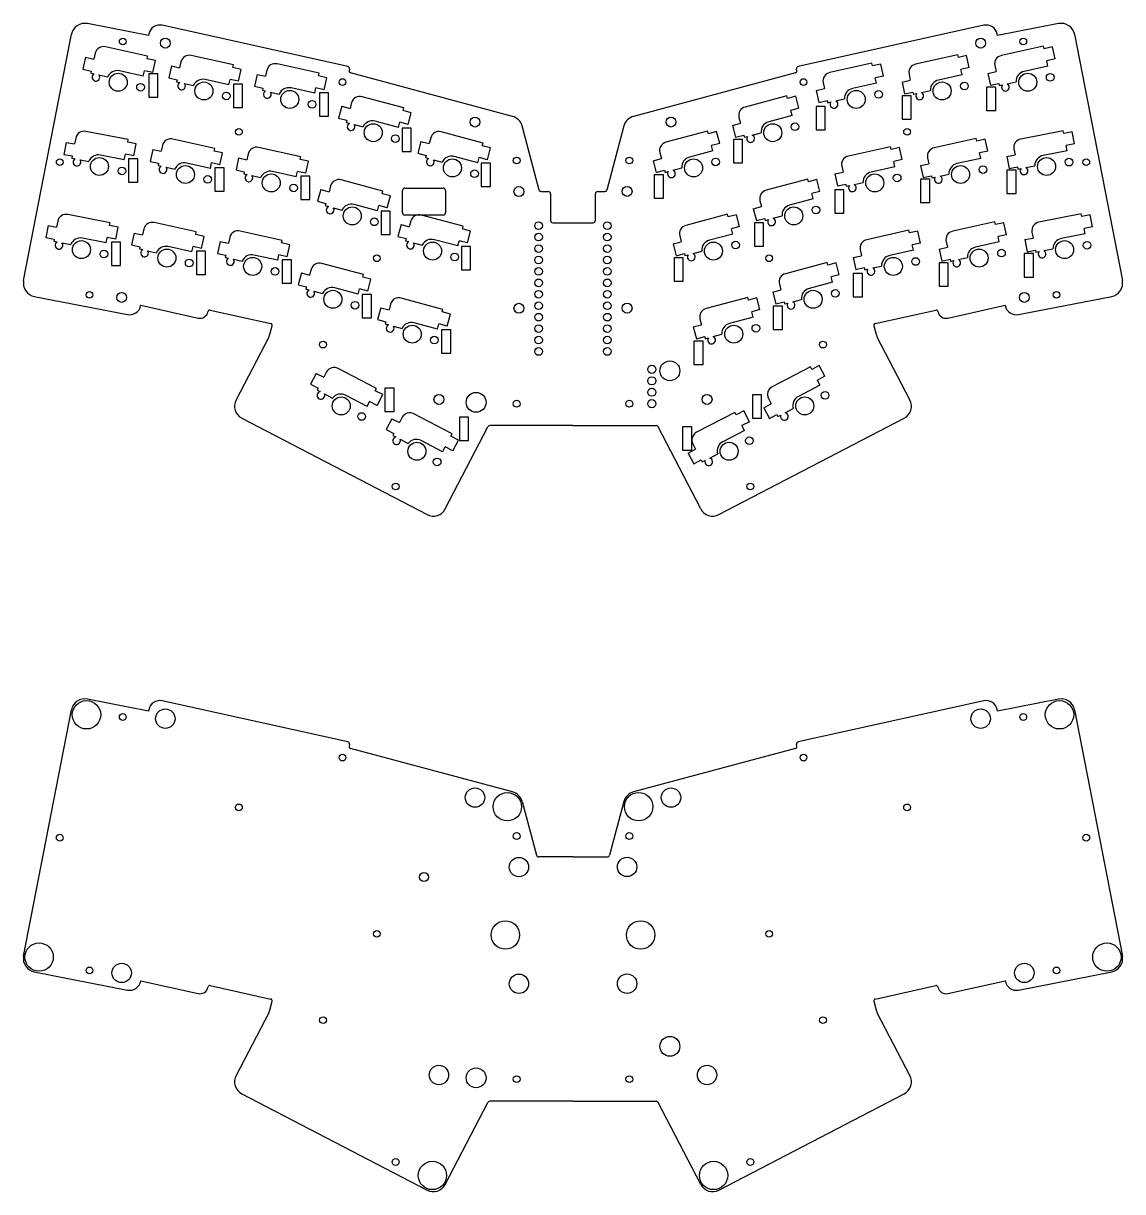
# Model space of a CAD drawing. Extents: x 37 to 386, y -483 to -71.
# Drawn here: x 36.8 to 280.8, y -482.8 to -223.4 of the extents above; entities that cross this region are included whole.
import ezdxf

# ---------------------------------------------------------------- set-up
doc = ezdxf.new("R2010")
doc.units = 0
doc.layers.add('BLACK', color=7, linetype='CONTINUOUS')

msp = doc.modelspace()

# ---------------------------------------------------------------- linework, layer by layer
at = {"layer": 'BLACK', "linetype": 'CONTINUOUS'}
for p, q in [((64.61114, -226.068444), (51.050083, -223.432441)), ((108.845072, -232.939832), (67.663574, -223.810114)), ((249.974644, -223.810114), (208.793146, -232.939832)), ((266.588135, -223.432441), (253.027078, -226.068444)), ((36.90091, -280.501094), (47.532774, -225.804896)), ((64.668408, -225.773829), (64.61114, -226.068444)), ((253.027078, -226.068444), (252.96981, -225.773829)), ((270.105444, -225.804896), (280.737308, -280.501094)), ((52.793593, -230.000407), (52.502222, -231.314696)), ((64.4238, -230.663246), (55.074984, -228.590664)), ((64.293826, -231.249521), (64.4238, -230.663246)), ((83.450236, -232.589964), (74.10142, -230.517382)), ((244.206342, -230.368947), (234.857526, -232.44153)), ((244.336316, -230.955222), (244.206342, -230.368947)), ((246.179378, -230.546625), (244.336316, -230.955222)), ((246.767617, -233.200002), (246.179378, -230.546625)), ((263.232778, -228.442229), (253.883962, -230.514812)), ((263.362752, -229.028504), (263.232778, -228.442229)), ((265.205814, -228.619907), (263.362752, -229.028504)), ((265.794053, -231.273284), (265.205814, -228.619907)), ((50.65916, -230.906099), (50.07092, -233.559477)), ((50.65916, -230.906099), (52.502222, -231.314696)), ((66.136888, -231.658118), (64.293826, -231.249521)), ((65.548648, -234.311495), (66.136888, -231.658118)), ((69.685596, -232.832817), (69.097356, -235.486195)), ((69.685596, -232.832817), (71.528658, -233.241414)), ((71.820029, -231.927125), (71.528658, -233.241414)), ((83.320262, -233.176239), (83.450236, -232.589964)), ((85.163324, -233.584836), (83.320262, -233.176239)), ((102.49725, -234.455964), (93.148434, -232.383382)), ((225.159328, -232.234947), (215.810512, -234.30753)), ((225.289302, -232.821222), (225.159328, -232.234947)), ((227.132364, -232.412625), (225.289302, -232.821222)), ((227.720603, -235.066002), (227.132364, -232.412625)), ((246.767617, -233.200002), (244.924555, -233.608599)), ((252.412103, -232.756631), (252.703474, -234.07092)), ((264.214788, -232.871792), (258.948658, -234.039265)), ((265.794053, -231.273284), (263.950991, -231.681881)), ((264.214788, -232.871792), (263.950991, -231.681881)), ((50.07092, -233.559477), (51.913982, -233.968074)), ((51.913982, -233.968074), (51.809442, -234.439624)), ((51.809442, -234.439624), (52.520565, -234.597276)), ((53.61176, -234.838779), (55.562323, -235.271617)), ((63.441789, -235.092809), (58.175659, -233.925336)), ((63.441789, -235.092809), (63.705586, -233.902898)), ((65.548648, -234.311495), (63.705586, -233.902898)), ((66.696709, -234.553374), (64.664709, -234.553374)), ((64.664709, -234.553374), (64.664709, -239.734974)), ((66.696709, -239.734974), (66.696709, -234.553374)), ((69.097356, -235.486195), (70.940418, -235.894792)), ((70.940418, -235.894792), (70.835878, -236.366342)), ((82.468225, -237.019527), (77.202095, -235.852054)), ((82.468225, -237.019527), (82.732022, -235.829616)), ((84.575084, -236.238213), (82.732022, -235.829616)), ((84.575084, -236.238213), (85.163324, -233.584836)), ((88.73261, -234.698817), (88.14437, -237.352195)), ((88.73261, -234.698817), (90.575672, -235.107414)), ((90.867043, -233.793125), (90.575672, -235.107414)), ((102.367276, -235.042239), (102.49725, -234.455964)), ((104.210338, -235.450836), (102.367276, -235.042239)), ((103.622098, -238.104213), (104.210338, -235.450836)), ((109.224999, -233.536202), (109.140821, -233.915895)), ((145.397389, -244.026858), (109.427812, -234.388841)), ((208.210406, -234.388841), (172.240829, -244.026858)), ((208.497397, -233.915895), (208.413219, -233.536202)), ((227.720603, -235.066002), (225.877541, -235.474599)), ((226.141338, -236.66451), (225.877541, -235.474599)), ((231.833975, -236.406235), (233.677038, -235.997638)), ((233.385667, -234.683349), (233.677038, -235.997638)), ((245.188352, -234.79851), (239.922222, -235.965983)), ((245.188352, -234.79851), (244.924555, -233.608599)), ((250.860411, -234.479517), (252.703474, -234.07092)), ((250.860411, -234.479517), (251.448651, -237.132895)), ((70.835878, -236.366342), (71.547001, -236.523994)), ((72.638196, -236.765497), (74.588759, -237.198335)), ((85.502379, -236.896566), (83.470379, -236.896566)), ((83.470379, -236.896566), (83.470379, -242.078166)), ((85.502379, -242.078166), (85.502379, -236.896566)), ((88.14437, -237.352195), (89.987432, -237.760792)), ((89.987432, -237.760792), (89.882892, -238.232342)), ((89.882892, -238.232342), (90.594015, -238.389994)), ((91.68521, -238.631497), (93.635773, -239.064335)), ((101.515239, -238.885527), (96.249109, -237.718054)), ((101.515239, -238.885527), (101.779036, -237.695616)), ((103.622098, -238.104213), (101.779036, -237.695616)), ((212.786961, -238.272235), (214.630024, -237.863638)), ((212.786961, -238.272235), (213.375201, -240.925613)), ((214.338653, -236.549349), (214.630024, -237.863638)), ((226.141338, -236.66451), (220.875208, -237.831983)), ((231.833975, -236.406235), (232.422215, -239.059613)), ((232.422215, -239.059613), (234.265277, -238.651016)), ((234.265277, -238.651016), (234.369816, -239.122566)), ((236.171963, -238.722631), (238.122698, -238.290572)), ((252.63226, -237.574444), (250.60026, -237.574444)), ((250.60026, -237.574444), (250.60026, -242.756044)), ((251.448651, -237.132895), (253.291713, -236.724298)), ((252.63226, -242.756044), (252.63226, -237.574444)), ((253.291713, -236.724298), (253.396252, -237.195848)), ((253.396252, -237.195848), (254.107377, -237.038195)), ((255.198399, -236.795913), (257.149134, -236.363854)), ((64.664709, -239.734974), (66.696709, -239.734974)), ((104.575581, -238.784201), (102.543581, -238.784201)), ((102.543581, -238.784201), (102.543581, -243.965801)), ((104.575581, -243.965801), (104.575581, -238.784201)), ((109.680965, -240.971666), (109.332543, -242.271996)), ((121.27119, -242.141177), (112.021678, -239.662778)), ((206.278972, -239.48528), (197.02946, -241.963679)), ((206.434396, -240.065327), (206.278972, -239.48528)), ((208.257881, -239.576726), (206.434396, -240.065327)), ((208.961299, -242.201919), (208.257881, -239.576726)), ((213.375201, -240.925613), (215.218263, -240.517016)), ((215.218263, -240.517016), (215.322802, -240.988566)), ((215.322802, -240.988566), (216.033927, -240.830913)), ((217.124949, -240.588631), (219.075684, -240.156572)), ((233.87739, -239.440036), (231.84539, -239.440036)), ((231.84539, -239.440036), (231.84539, -244.621636)), ((233.87739, -244.621636), (233.87739, -239.440036)), ((234.369816, -239.122566), (235.080941, -238.964913)), ((83.470379, -242.078166), (85.502379, -242.078166)), ((107.509058, -241.783394), (106.805639, -244.408589)), ((107.509058, -241.783394), (109.332543, -242.271996)), ((121.115767, -242.721225), (121.27119, -242.141177)), ((122.939252, -243.209826), (121.115767, -242.721225)), ((122.235834, -245.835019), (122.939252, -243.209826)), ((208.961299, -242.201919), (207.137814, -242.69052)), ((207.453263, -243.867792), (207.137814, -242.69052)), ((214.804188, -241.8199), (212.772188, -241.8199)), ((212.772188, -241.8199), (212.772188, -247.0015)), ((214.804188, -247.0015), (214.804188, -241.8199)), ((250.60026, -242.756044), (252.63226, -242.756044)), ((102.543581, -243.965801), (104.575581, -243.965801)), ((106.805639, -244.408589), (108.629125, -244.897189)), ((108.629125, -244.897189), (108.504116, -245.36373)), ((108.504116, -245.36373), (109.207685, -245.552251)), ((110.287307, -245.841122), (112.217132, -246.35863)), ((120.0969, -246.523689), (114.886706, -245.127622)), ((120.0969, -246.523689), (120.412349, -245.346418)), ((122.235834, -245.835019), (120.412349, -245.346418)), ((151.343398, -260.422102), (147.518709, -246.148177)), ((170.119509, -246.148177), (166.29482, -260.422102)), ((194.181725, -246.056497), (196.00521, -245.567895)), ((194.181725, -246.056497), (194.885143, -248.68169)), ((195.656788, -244.267566), (196.00521, -245.567895)), ((207.453263, -243.867792), (202.24307, -245.263859)), ((231.84539, -244.621636), (233.87739, -244.621636)), ((48.470279, -248.835296), (48.213412, -250.156763)), ((60.113851, -249.193465), (50.713985, -247.366316)), ((122.916841, -246.616614), (120.884841, -246.616614)), ((120.884841, -246.616614), (120.884841, -251.798214)), ((122.916841, -251.798214), (122.916841, -246.616614)), ((127.25666, -248.787468), (126.908238, -250.087798)), ((138.846885, -249.956979), (129.597373, -247.47858)), ((188.703277, -247.301082), (179.453765, -249.779481)), ((188.858701, -247.881129), (188.703277, -247.301082)), ((190.682186, -247.392528), (188.858701, -247.881129)), ((191.385604, -250.017721), (190.682186, -247.392528)), ((194.885143, -248.68169), (196.708629, -248.19309)), ((196.708629, -248.19309), (196.833638, -248.65963)), ((196.833638, -248.65963), (197.537208, -248.471109)), ((198.616623, -248.181467), (200.546656, -247.66473)), ((212.772188, -247.0015), (214.804188, -247.0015)), ((248.318607, -248.918182), (238.969791, -250.990765)), ((248.448581, -249.504457), (248.318607, -248.918182)), ((267.597433, -247.23546), (258.197567, -249.062608)), ((267.712015, -247.824936), (267.597433, -247.23546)), ((269.565142, -247.464724), (267.712015, -247.824936)), ((270.083722, -250.132591), (269.565142, -247.464724)), ((46.360285, -249.796552), (45.841704, -252.464418)), ((46.360285, -249.796552), (48.213412, -250.156763)), ((59.999268, -249.782941), (60.113851, -249.193465)), ((61.852395, -250.143153), (59.999268, -249.782941)), ((61.333814, -252.811019), (61.852395, -250.143153)), ((65.573331, -251.382052), (64.985091, -254.03543)), ((65.573331, -251.382052), (67.416393, -251.790649)), ((67.707764, -250.47636), (67.416393, -251.790649)), ((79.337971, -251.139199), (69.989155, -249.066617)), ((79.207997, -251.725474), (79.337971, -251.139199)), ((98.384906, -253.005548), (89.03609, -250.932966)), ((125.084753, -249.599196), (124.381334, -252.224391)), ((125.084753, -249.599196), (126.908238, -250.087798)), ((138.691462, -250.537027), (138.846885, -249.956979)), ((140.514947, -251.025628), (138.691462, -250.537027)), ((139.811529, -253.650821), (140.514947, -251.025628)), ((191.385604, -250.017721), (189.562119, -250.506322)), ((189.877568, -251.683594), (189.562119, -250.506322)), ((196.462928, -249.160084), (194.430928, -249.160084)), ((194.430928, -249.160084), (194.430928, -254.341684)), ((196.462928, -254.341684), (196.462928, -249.160084)), ((229.271672, -250.784531), (219.922856, -252.857114)), ((229.401646, -251.370806), (229.271672, -250.784531)), ((231.244708, -250.962209), (229.401646, -251.370806)), ((231.832947, -253.615586), (231.244708, -250.962209)), ((250.291643, -249.09586), (248.448581, -249.504457)), ((250.879882, -251.749237), (250.291643, -249.09586)), ((256.667528, -251.26513), (256.924395, -252.586597)), ((270.083722, -250.132591), (268.230596, -250.492802)), ((268.463154, -251.68921), (268.230596, -250.492802)), ((45.841704, -252.464418), (47.694831, -252.824629)), ((47.694831, -252.824629), (47.60267, -253.298754)), ((47.60267, -253.298754), (48.317677, -253.437737)), ((49.414819, -253.650594), (51.376044, -254.032224)), ((59.24813, -253.647216), (53.953243, -252.617994)), ((59.24813, -253.647216), (59.480688, -252.450808)), ((61.333814, -252.811019), (59.480688, -252.450808)), ((62.238962, -253.429813), (60.206962, -253.429813)), ((60.206962, -253.429813), (60.206962, -258.611413)), ((62.238962, -258.611413), (62.238962, -253.429813)), ((64.985091, -254.03543), (66.828153, -254.444027)), ((81.051059, -252.134071), (79.207997, -251.725474)), ((80.462819, -254.787448), (81.051059, -252.134071)), ((84.620266, -253.248401), (84.032026, -255.901779)), ((84.620266, -253.248401), (86.463328, -253.656998)), ((86.754699, -252.342709), (86.463328, -253.656998)), ((98.254932, -253.591823), (98.384906, -253.005548)), ((100.097994, -254.00042), (98.254932, -253.591823)), ((99.509754, -256.653797), (100.097994, -254.00042)), ((120.884841, -251.798214), (122.916841, -251.798214)), ((124.381334, -252.224391), (126.20482, -252.712991)), ((126.20482, -252.712991), (126.079811, -253.179532)), ((126.079811, -253.179532), (126.78338, -253.368053)), ((127.863002, -253.656924), (129.792827, -254.174432)), ((137.672595, -254.339491), (132.462401, -252.943424)), ((137.672595, -254.339491), (137.988044, -253.16222)), ((139.811529, -253.650821), (137.988044, -253.16222)), ((176.60603, -253.872299), (178.429515, -253.383697)), ((176.60603, -253.872299), (177.309448, -256.497492)), ((178.081093, -252.083368), (178.429515, -253.383697)), ((189.877568, -251.683594), (184.667375, -253.079661)), ((231.832947, -253.615586), (229.989885, -254.024183)), ((230.253682, -255.214094), (229.989885, -254.024183)), ((237.497932, -253.232584), (237.789303, -254.546873)), ((249.300617, -253.347745), (244.034487, -254.515218)), ((250.879882, -251.749237), (249.03682, -252.157834)), ((249.300617, -253.347745), (249.03682, -252.157834)), ((255.071268, -252.946808), (256.924395, -252.586597)), ((255.071268, -252.946808), (255.589849, -255.614674)), ((268.463154, -251.68921), (263.168268, -252.718432)), ((66.828153, -254.444027), (66.723613, -254.915577)), ((66.723613, -254.915577), (67.434736, -255.073229)), ((68.525931, -255.314732), (70.476494, -255.74757)), ((78.35596, -255.568762), (73.08983, -254.401289)), ((78.35596, -255.568762), (78.619757, -254.378851)), ((80.462819, -254.787448), (78.619757, -254.378851)), ((81.395917, -255.458518), (79.363917, -255.458518)), ((79.363917, -255.458518), (79.363917, -260.640118)), ((81.395917, -260.640118), (81.395917, -255.458518)), ((84.032026, -255.901779), (85.875088, -256.310376)), ((85.875088, -256.310376), (85.770548, -256.781926)), ((85.770548, -256.781926), (86.481671, -256.939578)), ((97.402895, -257.435111), (92.136765, -256.267638)), ((97.402895, -257.435111), (97.666692, -256.2452)), ((99.509754, -256.653797), (97.666692, -256.2452)), ((140.496131, -254.442464), (138.464131, -254.442464)), ((138.464131, -254.442464), (138.464131, -259.624064)), ((140.496131, -259.624064), (140.496131, -254.442464)), ((177.309448, -256.497492), (179.132934, -256.008892)), ((179.132934, -256.008892), (179.257943, -256.475432)), ((179.257943, -256.475432), (179.961513, -256.286911)), ((181.040928, -255.997269), (182.970961, -255.480532)), ((194.430928, -254.341684), (196.462928, -254.341684)), ((216.899305, -256.821819), (218.742368, -256.413222)), ((218.450997, -255.098933), (218.742368, -256.413222)), ((230.253682, -255.214094), (224.987552, -256.381567)), ((235.94624, -254.95547), (237.789303, -254.546873)), ((235.94624, -254.95547), (236.53448, -257.608848)), ((257.140807, -255.973283), (255.108807, -255.973283)), ((255.108807, -255.973283), (255.108807, -261.154883)), ((255.589849, -255.614674), (257.442976, -255.254463)), ((257.140807, -261.154883), (257.140807, -255.973283)), ((257.442976, -255.254463), (257.535136, -255.728588)), ((257.535136, -255.728588), (258.250143, -255.589605)), ((259.347133, -255.375965), (261.30851, -254.995118)), ((60.206962, -258.611413), (62.238962, -258.611413)), ((87.572866, -257.181081), (89.523429, -257.613919)), ((100.443681, -257.320875), (98.411681, -257.320875)), ((98.411681, -257.320875), (98.411681, -262.502475)), ((100.443681, -262.502475), (100.443681, -257.320875)), ((116.615692, -260.622238), (107.36618, -258.143839)), ((178.883638, -256.985934), (176.851638, -256.985934)), ((176.851638, -256.985934), (176.851638, -262.167534)), ((178.883638, -262.167534), (178.883638, -256.985934)), ((210.93447, -257.966341), (201.684958, -260.44474)), ((211.089894, -258.546388), (210.93447, -257.966341)), ((212.913379, -258.057787), (211.089894, -258.546388)), ((213.616797, -260.68298), (212.913379, -258.057787)), ((216.899305, -256.821819), (217.487545, -259.475197)), ((217.487545, -259.475197), (219.330607, -259.0666)), ((219.330607, -259.0666), (219.435146, -259.53815)), ((219.435146, -259.53815), (220.146271, -259.380497)), ((221.237293, -259.138215), (223.188028, -258.706156)), ((237.983852, -258.001988), (235.951852, -258.001988)), ((235.951852, -258.001988), (235.951852, -263.183588)), ((236.53448, -257.608848), (238.377542, -257.200251)), ((237.983852, -263.183588), (237.983852, -258.001988)), ((238.377542, -257.200251), (238.482081, -257.671801)), ((238.482081, -257.671801), (239.193206, -257.514148)), ((240.284228, -257.271866), (242.234963, -256.839807)), ((79.363917, -260.640118), (81.395917, -260.640118)), ((102.85356, -260.264455), (102.150141, -262.88965)), ((102.85356, -260.264455), (104.677045, -260.753057)), ((105.025467, -259.452727), (104.677045, -260.753057)), ((116.460269, -261.202286), (116.615692, -260.622238)), ((118.283754, -261.690887), (116.460269, -261.202286)), ((117.580336, -264.31608), (118.283754, -261.690887)), ((121.00211, -265.456373), (121.00211, -260.456373)), ((121.50211, -259.956373), (130.00211, -259.956375)), ((130.50211, -260.456375), (130.50211, -265.456375)), ((138.464131, -259.624064), (140.496131, -259.624064)), ((151.729769, -260.718574), (153.342709, -260.718574)), ((153.842709, -261.218574), (153.842709, -267.140374)), ((163.795509, -267.140374), (163.795509, -261.218574)), ((164.295509, -260.718574), (165.908449, -260.718574)), ((213.616797, -260.68298), (211.793312, -261.171581)), ((212.108761, -262.348853), (211.793312, -261.171581)), ((218.936088, -260.356574), (216.904088, -260.356574)), ((216.904088, -260.356574), (216.904088, -265.538174)), ((218.936088, -265.538174), (218.936088, -260.356574)), ((255.108807, -261.154883), (257.140807, -261.154883)), ((98.411681, -262.502475), (100.443681, -262.502475)), ((102.150141, -262.88965), (103.973627, -263.37825)), ((103.973627, -263.37825), (103.848618, -263.844791)), ((103.848618, -263.844791), (104.552187, -264.033312)), ((105.631809, -264.322183), (107.561634, -264.839691)), ((115.441402, -265.00475), (110.231208, -263.608683)), ((115.441402, -265.00475), (115.756851, -263.827479)), ((117.580336, -264.31608), (115.756851, -263.827479)), ((176.851638, -262.167534), (178.883638, -262.167534)), ((198.837223, -264.537558), (200.660708, -264.048956)), ((198.837223, -264.537558), (199.540641, -267.162751)), ((200.312286, -262.748627), (200.660708, -264.048956)), ((212.108761, -262.348853), (206.898568, -263.74492)), ((235.951852, -263.183588), (237.983852, -263.183588)), ((56.107291, -267.652727), (46.707425, -265.825578)), ((118.265542, -265.093546), (116.233542, -265.093546)), ((116.233542, -265.093546), (116.233542, -270.275146)), ((118.265542, -270.275146), (118.265542, -265.093546)), ((130.00211, -265.956375), (121.50211, -265.956373)), ((134.435171, -268.427242), (125.185659, -265.948843)), ((193.114991, -265.771345), (183.865479, -268.249744)), ((193.270415, -266.351392), (193.114991, -265.771345)), ((195.0939, -265.862791), (193.270415, -266.351392)), ((195.797318, -268.487984), (195.0939, -265.862791)), ((199.540641, -267.162751), (201.364127, -266.674151)), ((201.364127, -266.674151), (201.489136, -267.140691)), ((201.489136, -267.140691), (202.192706, -266.95217)), ((203.272121, -266.662528), (205.202154, -266.145791)), ((216.904088, -265.538174), (218.936088, -265.538174)), ((271.603993, -265.694722), (262.204127, -267.52187)), ((271.718575, -266.284198), (271.603993, -265.694722)), ((273.571702, -265.923986), (271.718575, -266.284198)), ((274.090282, -268.591853), (273.571702, -265.923986)), ((42.353725, -268.255814), (41.835144, -270.92368)), ((42.353725, -268.255814), (44.206852, -268.616025)), ((44.463719, -267.294558), (44.206852, -268.616025)), ((55.992708, -268.242203), (56.107291, -267.652727)), ((57.845835, -268.602415), (55.992708, -268.242203)), ((57.327254, -271.270281), (57.845835, -268.602415)), ((63.595497, -269.025592), (63.304126, -270.339881)), ((75.225704, -269.688431), (65.876888, -267.615849)), ((75.09573, -270.274706), (75.225704, -269.688431)), ((94.27251, -271.555368), (84.923694, -269.482786)), ((120.673039, -268.069459), (119.96962, -270.694654)), ((120.673039, -268.069459), (122.496524, -268.558061)), ((122.844946, -267.257731), (122.496524, -268.558061)), ((134.279748, -269.00729), (134.435171, -268.427242)), ((136.103233, -269.495891), (134.279748, -269.00729)), ((135.399815, -272.121084), (136.103233, -269.495891)), ((154.342709, -267.640374), (158.819109, -267.640374)), ((158.819109, -267.640374), (163.295509, -267.640374)), ((195.797318, -268.487984), (193.973833, -268.976585)), ((194.289282, -270.153857), (193.973833, -268.976585)), ((201.114227, -267.637016), (199.082227, -267.637016)), ((199.082227, -267.637016), (199.082227, -272.818616)), ((201.114227, -272.818616), (201.114227, -267.637016)), ((233.384068, -269.334351), (224.035252, -271.406934)), ((233.514042, -269.920626), (233.384068, -269.334351)), ((235.357104, -269.512029), (233.514042, -269.920626)), ((235.945343, -272.165406), (235.357104, -269.512029)), ((252.430874, -267.467414), (243.082058, -269.539997)), ((252.560848, -268.053689), (252.430874, -267.467414)), ((254.40391, -267.645092), (252.560848, -268.053689)), ((254.992149, -270.298469), (254.40391, -267.645092)), ((260.674088, -269.724392), (260.930955, -271.045859)), ((274.090282, -268.591853), (272.237156, -268.952064)), ((272.469714, -270.148472), (272.237156, -268.952064)), ((41.835144, -270.92368), (43.688271, -271.283891)), ((43.688271, -271.283891), (43.59611, -271.758016)), ((43.59611, -271.758016), (44.311117, -271.896999)), ((45.408259, -272.109856), (47.369484, -272.491486)), ((55.24157, -272.106478), (49.946683, -271.077256)), ((55.24157, -272.106478), (55.474128, -270.91007)), ((57.327254, -271.270281), (55.474128, -270.91007)), ((58.397674, -271.971813), (56.365674, -271.971813)), ((56.365674, -271.971813), (56.365674, -277.153413)), ((58.397674, -277.153413), (58.397674, -271.971813)), ((61.461064, -269.931284), (60.872824, -272.584662)), ((61.461064, -269.931284), (63.304126, -270.339881)), ((76.938792, -270.683303), (75.09573, -270.274706)), ((76.350552, -273.33668), (76.938792, -270.683303)), ((80.50787, -271.798221), (79.91963, -274.451599)), ((80.50787, -271.798221), (82.350932, -272.206818)), ((82.642303, -270.892529), (82.350932, -272.206818)), ((94.142536, -272.141643), (94.27251, -271.555368)), ((95.985598, -272.55024), (94.142536, -272.141643)), ((116.233542, -270.275146), (118.265542, -270.275146)), ((119.96962, -270.694654), (121.793106, -271.183254)), ((121.793106, -271.183254), (121.668097, -271.649795)), ((121.668097, -271.649795), (122.371666, -271.838316)), ((123.451288, -272.127187), (125.381113, -272.644695)), ((133.260881, -272.809754), (128.050687, -271.413687)), ((133.260881, -272.809754), (133.57633, -271.632483)), ((135.399815, -272.121084), (133.57633, -271.632483)), ((181.017744, -272.342562), (182.841229, -271.85396)), ((181.017744, -272.342562), (181.721162, -274.967755)), ((182.492807, -270.553631), (182.841229, -271.85396)), ((194.289282, -270.153857), (189.079089, -271.549924)), ((235.945343, -272.165406), (234.102281, -272.574003)), ((241.610199, -271.781816), (241.90157, -273.096105)), ((253.412884, -271.896977), (248.146754, -273.06445)), ((254.992149, -270.298469), (253.149087, -270.707066)), ((253.412884, -271.896977), (253.149087, -270.707066)), ((259.077828, -271.40607), (260.930955, -271.045859)), ((259.077828, -271.40607), (259.596409, -274.073936)), ((272.469714, -270.148472), (267.174828, -271.177694)), ((60.872824, -272.584662), (62.715886, -272.993259)), ((62.715886, -272.993259), (62.611346, -273.464809)), ((62.611346, -273.464809), (63.322469, -273.622461)), ((64.413664, -273.863964), (66.364227, -274.296802)), ((74.243693, -274.117994), (68.977563, -272.950521)), ((74.243693, -274.117994), (74.50749, -272.928083)), ((76.350552, -273.33668), (74.50749, -272.928083)), ((77.272934, -273.994803), (75.240934, -273.994803)), ((75.240934, -273.994803), (75.240934, -279.176403)), ((77.272934, -279.176403), (77.272934, -273.994803)), ((79.91963, -274.451599), (81.762692, -274.860196)), ((81.762692, -274.860196), (81.658152, -275.331746)), ((93.290499, -275.984931), (88.024369, -274.817458)), ((93.290499, -275.984931), (93.554296, -274.79502)), ((95.397358, -275.203617), (93.554296, -274.79502)), ((95.397358, -275.203617), (95.985598, -272.55024)), ((136.098591, -272.908317), (134.066591, -272.908317)), ((134.066591, -272.908317), (134.066591, -278.089917)), ((136.098591, -278.089917), (136.098591, -272.908317)), ((181.721162, -274.967755), (183.544648, -274.479155)), ((183.544648, -274.479155), (183.669657, -274.945695)), ((183.669657, -274.945695), (184.373227, -274.757174)), ((185.452642, -274.467532), (187.382675, -273.950795)), ((199.082227, -272.818616), (201.114227, -272.818616)), ((221.011701, -275.371639), (222.854764, -274.963042)), ((222.563393, -273.648753), (222.854764, -274.963042)), ((234.366078, -273.763914), (229.099948, -274.931387)), ((234.366078, -273.763914), (234.102281, -272.574003)), ((240.058507, -273.504702), (241.90157, -273.096105)), ((240.058507, -273.504702), (240.646747, -276.15808)), ((260.982095, -274.515283), (258.950095, -274.515283)), ((258.950095, -274.515283), (258.950095, -279.696883)), ((259.596409, -274.073936), (261.449536, -273.713725)), ((260.982095, -279.696883), (260.982095, -274.515283)), ((261.449536, -273.713725), (261.541696, -274.18785)), ((261.541696, -274.18785), (262.256703, -274.048867)), ((263.353693, -273.835227), (265.31507, -273.45438)), ((56.365674, -277.153413), (58.397674, -277.153413)), ((81.658152, -275.331746), (82.369275, -275.489398)), ((83.46047, -275.730901), (85.411033, -276.163739)), ((96.32074, -275.858123), (94.28874, -275.858123)), ((94.28874, -275.858123), (94.28874, -281.039723)), ((96.32074, -281.039723), (96.32074, -275.858123)), ((112.313662, -279.143652), (103.06415, -276.665253)), ((183.281178, -275.451787), (181.249178, -275.451787)), ((181.249178, -275.451787), (181.249178, -280.633387)), ((183.281178, -280.633387), (183.281178, -275.451787)), ((215.2365, -276.487755), (205.986988, -278.966154)), ((215.391924, -277.067802), (215.2365, -276.487755)), ((217.215409, -276.579201), (215.391924, -277.067802)), ((217.918827, -279.204394), (217.215409, -276.579201)), ((221.011701, -275.371639), (221.599941, -278.025017)), ((225.349689, -277.688035), (227.300424, -277.255976)), ((242.106835, -276.538273), (240.074835, -276.538273)), ((240.074835, -276.538273), (240.074835, -281.719873)), ((240.646747, -276.15808), (242.489809, -275.749483)), ((242.106835, -281.719873), (242.106835, -276.538273)), ((242.489809, -275.749483), (242.594348, -276.221033)), ((242.594348, -276.221033), (243.305473, -276.06338)), ((244.396495, -275.821098), (246.34723, -275.389039)), ((75.240934, -279.176403), (77.272934, -279.176403)), ((98.55153, -278.785869), (97.848111, -281.411064)), ((98.55153, -278.785869), (100.375015, -279.274471)), ((100.723437, -277.974141), (100.375015, -279.274471)), ((112.158239, -279.7237), (112.313662, -279.143652)), ((113.981724, -280.212301), (112.158239, -279.7237)), ((134.066591, -278.089917), (136.098591, -278.089917)), ((217.918827, -279.204394), (216.095342, -279.692995)), ((216.410791, -280.870267), (216.095342, -279.692995)), ((223.059029, -278.893822), (221.027029, -278.893822)), ((221.027029, -278.893822), (221.027029, -284.075422)), ((221.599941, -278.025017), (223.443003, -277.61642)), ((223.059029, -284.075422), (223.059029, -278.893822)), ((223.443003, -277.61642), (223.547542, -278.08797)), ((223.547542, -278.08797), (224.258667, -277.930317)), ((258.950095, -279.696883), (260.982095, -279.696883)), ((94.28874, -281.039723), (96.32074, -281.039723)), ((97.848111, -281.411064), (99.671597, -281.899664)), ((99.671597, -281.899664), (99.546588, -282.366205)), ((99.546588, -282.366205), (100.250157, -282.554726)), ((111.139372, -283.526164), (105.929178, -282.130097)), ((111.139372, -283.526164), (111.454821, -282.348893)), ((113.278306, -282.837494), (111.454821, -282.348893)), ((113.278306, -282.837494), (113.981724, -280.212301)), ((181.249178, -280.633387), (183.281178, -280.633387)), ((203.139253, -283.058972), (204.962738, -282.57037)), ((204.614316, -281.270041), (204.962738, -282.57037)), ((216.410791, -280.870267), (211.200598, -282.266334)), ((240.074835, -281.719873), (242.106835, -281.719873)), ((39.273365, -284.018403), (59.943565, -288.036283)), ((101.329779, -282.843597), (103.259604, -283.361105)), ((114.091108, -283.616003), (112.059108, -283.616003)), ((112.059108, -283.616003), (112.059108, -288.797603)), ((114.091108, -288.797603), (114.091108, -283.616003)), ((129.933507, -286.883327), (120.683995, -284.404928)), ((197.616655, -284.22743), (188.367143, -286.705829)), ((197.772079, -284.807477), (197.616655, -284.22743)), ((199.595564, -284.318876), (197.772079, -284.807477)), ((200.298982, -286.944069), (199.595564, -284.318876)), ((203.139253, -283.058972), (203.842671, -285.684165)), ((203.842671, -285.684165), (205.666157, -285.195565)), ((205.666157, -285.195565), (205.791166, -285.662105)), ((207.574151, -285.183942), (209.504184, -284.667205)), ((221.027029, -284.075422), (223.059029, -284.075422)), ((257.694653, -288.036283), (278.364853, -284.018403)), ((62.874655, -286.059237), (62.889846, -285.981089)), ((62.889846, -285.981089), (75.664065, -288.813065)), ((77.810988, -287.445322), (77.832852, -287.346699)), ((78.309947, -287.042756), (91.749133, -290.022152)), ((116.171375, -286.525544), (115.467956, -289.150739)), ((116.171375, -286.525544), (117.99486, -287.014146)), ((118.343282, -285.713816), (117.99486, -287.014146)), ((129.778084, -287.463375), (129.933507, -286.883327)), ((131.601569, -287.951976), (129.778084, -287.463375)), ((200.298982, -286.944069), (198.475497, -287.43267)), ((198.790946, -288.609942), (198.475497, -287.43267)), ((205.288661, -286.159473), (203.256661, -286.159473)), ((203.256661, -286.159473), (203.256661, -291.341073)), ((205.288661, -291.341073), (205.288661, -286.159473)), ((205.791166, -285.662105), (206.494736, -285.473584)), ((225.889085, -290.022152), (239.328271, -287.042756)), ((239.805366, -287.346699), (239.82723, -287.445322)), ((241.974153, -288.813065), (254.748372, -285.981089)), ((254.748372, -285.981089), (254.763563, -286.059237)), ((91.526469, -292.466035), (92.048926, -290.516199)), ((112.059108, -288.797603), (114.091108, -288.797603)), ((115.467956, -289.150739), (117.291442, -289.639339)), ((117.291442, -289.639339), (117.166433, -290.10588)), ((117.166433, -290.10588), (117.870002, -290.294401)), ((128.759217, -291.265839), (123.549023, -289.869772)), ((128.759217, -291.265839), (129.074666, -290.088568)), ((130.898151, -290.577169), (129.074666, -290.088568)), ((130.898151, -290.577169), (131.601569, -287.951976)), ((185.519408, -290.798647), (187.342893, -290.310045)), ((186.994471, -289.009716), (187.342893, -290.310045)), ((198.790946, -288.609942), (193.580753, -290.006009)), ((225.589292, -290.516199), (226.111749, -292.466035)), ((91.289723, -293.074824), (84.040159, -307.001105)), ((118.949624, -290.583272), (120.879449, -291.10078)), ((131.695366, -291.431413), (129.663366, -291.431413)), ((129.663366, -291.431413), (129.663366, -296.613013)), ((131.695366, -296.613013), (131.695366, -291.431413)), ((185.519408, -290.798647), (186.222826, -293.42384)), ((186.222826, -293.42384), (188.046312, -292.93524)), ((188.046312, -292.93524), (188.171321, -293.40178)), ((189.954306, -292.923617), (191.884339, -292.40688)), ((203.256661, -291.341073), (205.288661, -291.341073)), ((233.598059, -307.001105), (226.348495, -293.074824)), ((187.684403, -293.974883), (185.652403, -293.974883)), ((185.652403, -293.974883), (185.652403, -299.156483)), ((187.684403, -299.156483), (187.684403, -293.974883)), ((188.171321, -293.40178), (188.874891, -293.213259)), ((129.663366, -296.613013), (131.695366, -296.613013)), ((104.145521, -300.767862), (103.523915, -301.961956)), ((115.207883, -304.418235), (106.714045, -299.996622)), ((185.652403, -299.156483), (187.684403, -299.156483)), ((211.532485, -299.679955), (203.038647, -304.101567)), ((211.80977, -300.212613), (211.532485, -299.679955)), ((213.484278, -299.340919), (211.80977, -300.212613)), ((214.739219, -301.751637), (213.484278, -299.340919)), ((101.849407, -301.090262), (100.594466, -303.50098)), ((100.594466, -303.50098), (102.268975, -304.372674)), ((101.849407, -301.090262), (103.523915, -301.961956)), ((214.739219, -301.751637), (213.06471, -302.623331)), ((213.62749, -303.704421), (213.06471, -302.623331)), ((102.268975, -304.372674), (102.045951, -304.801099)), ((102.045951, -304.801099), (102.69204, -305.137432)), ((103.683547, -305.653128), (105.45562, -306.57606)), ((113.112879, -308.4427), (108.328352, -305.952033)), ((114.930599, -304.950893), (115.207883, -304.418235)), ((116.605108, -305.822587), (114.930599, -304.950893)), ((115.350167, -308.233305), (116.605108, -305.822587)), ((119.122309, -304.400174), (117.090309, -304.400174)), ((117.090309, -304.400174), (117.090309, -309.581774)), ((119.122309, -309.581774), (119.122309, -304.400174)), ((200.654778, -305.862083), (198.622778, -305.862083)), ((198.622778, -305.862083), (198.622778, -311.043683)), ((200.654778, -311.043683), (200.654778, -305.862083)), ((213.62749, -303.704421), (208.842963, -306.195088)), ((113.112879, -308.4427), (113.675658, -307.361611)), ((115.350167, -308.233305), (113.675658, -307.361611)), ((201.144263, -308.713731), (202.818771, -307.842037)), ((202.197165, -306.647943), (202.818771, -307.842037)), ((85.315945, -311.047384), (126.433427, -332.451788)), ((117.090309, -309.581774), (119.122309, -309.581774)), ((118.62636, -311.163049), (117.371419, -313.573767)), ((118.62636, -311.163049), (120.300868, -312.034743)), ((120.922474, -310.840649), (120.300868, -312.034743)), ((131.984836, -314.491022), (123.490998, -310.069409)), ((135.632309, -310.797774), (133.600309, -310.797774)), ((133.600309, -310.797774), (133.600309, -315.979374)), ((135.632309, -315.979374), (135.632309, -310.797774)), ((194.755532, -309.752742), (186.261694, -314.174354)), ((191.204791, -332.451788), (232.322273, -311.047384)), ((195.032817, -310.2854), (194.755532, -309.752742)), ((196.707325, -309.413706), (195.032817, -310.2854)), ((197.962266, -311.824424), (196.707325, -309.413706)), ((198.622778, -311.043683), (200.654778, -311.043683)), ((201.144263, -308.713731), (202.399203, -311.124449)), ((202.399203, -311.124449), (204.073712, -310.252755)), ((204.073712, -310.252755), (204.296736, -310.681181)), ((204.296736, -310.681181), (204.942825, -310.344848)), ((205.933964, -309.828444), (207.706405, -308.906219)), ((117.371419, -313.573767), (119.045928, -314.445461)), ((130.479706, -331.176002), (139.955225, -312.9737)), ((158.819109, -312.704574), (140.39873, -312.704574)), ((158.819109, -312.704574), (177.239488, -312.704574)), ((187.158512, -331.176002), (177.682993, -312.9737)), ((185.160778, -312.974083), (183.128778, -312.974083)), ((183.128778, -312.974083), (183.128778, -318.155683)), ((185.160778, -318.155683), (185.160778, -312.974083)), ((196.850537, -313.777208), (192.06601, -316.267875)), ((197.962266, -311.824424), (196.287757, -312.696118)), ((196.850537, -313.777208), (196.287757, -312.696118)), ((119.045928, -314.445461), (118.822904, -314.873886)), ((118.822904, -314.873886), (119.468993, -315.210219)), ((120.4605, -315.725915), (122.232573, -316.648847)), ((129.889832, -318.515487), (125.105305, -316.02482)), ((131.707552, -315.02368), (131.984836, -314.491022)), ((133.382061, -315.895374), (131.707552, -315.02368)), ((132.12712, -318.306092), (133.382061, -315.895374)), ((133.600309, -315.979374), (135.632309, -315.979374)), ((129.889832, -318.515487), (130.452611, -317.434398)), ((132.12712, -318.306092), (130.452611, -317.434398)), ((183.128778, -318.155683), (185.160778, -318.155683)), ((184.36731, -318.786518), (186.041818, -317.914824)), ((184.36731, -318.786518), (185.62225, -321.197236)), ((185.420212, -316.72073), (186.041818, -317.914824)), ((189.157011, -319.901231), (190.929452, -318.979006)), ((185.62225, -321.197236), (187.296759, -320.325542)), ((187.296759, -320.325542), (187.519783, -320.753968)), ((187.519783, -320.753968), (188.165872, -320.417635)), ((64.611596, -376.06815), (51.050539, -373.432147)), ((266.588591, -373.432147), (253.027534, -376.06815)), ((36.901366, -430.5008), (47.53323, -375.804602)), ((64.668864, -375.773535), (64.611596, -376.06815)), ((108.845528, -382.939538), (67.66403, -373.80982)), ((249.9751, -373.80982), (208.793602, -382.939538)), ((253.027534, -376.06815), (252.970266, -375.773535)), ((270.1059, -375.804602), (280.737764, -430.5008)), ((109.225455, -383.535908), (109.141277, -383.915601)), ((208.497853, -383.915601), (208.413675, -383.535908)), ((145.397845, -394.026564), (109.428268, -384.388547)), ((208.210862, -384.388547), (172.241285, -394.026564)), ((147.519165, -396.147883), (150.723788, -408.10769)), ((170.119965, -396.147883), (166.915342, -408.10769)), ((158.819565, -408.47828), (151.206751, -408.47828)), ((158.819565, -408.47828), (166.432379, -408.47828)), ((39.273821, -434.018109), (59.944021, -438.035989)), ((257.695109, -438.035989), (278.365309, -434.018109)), ((62.875111, -436.058943), (62.890302, -435.980795)), ((62.890302, -435.980795), (75.664521, -438.812771)), ((77.811444, -437.445028), (77.833308, -437.346405)), ((78.310403, -437.042462), (91.749589, -440.021858)), ((225.889541, -440.021858), (239.328727, -437.042462)), ((239.805822, -437.346405), (239.827686, -437.445028)), ((241.974609, -438.812771), (254.748828, -435.980795)), ((254.748828, -435.980795), (254.764019, -436.058943)), ((91.526925, -442.465741), (92.049382, -440.515905)), ((225.589748, -440.515905), (226.112205, -442.465741)), ((91.290179, -443.07453), (84.040615, -457.000811)), ((233.598515, -457.000811), (226.348951, -443.07453)), ((85.316401, -461.04709), (126.433883, -482.451494)), ((191.205247, -482.451494), (232.322729, -461.04709)), ((130.480162, -481.175708), (139.955681, -462.973406)), ((158.819565, -462.70428), (140.399186, -462.70428)), ((158.819565, -462.70428), (177.239944, -462.70428)), ((187.158968, -481.175708), (177.683449, -462.973406))]:
    msp.add_line(p, q, dxfattribs=at)
at = {"layer": 'BLACK'}
for centre, radius in [((58.893063, -227.401374), 0.75), ((68.345037, -227.771521), 1.1), ((249.293181, -227.771521), 1.1), ((258.746109, -227.401374), 0.75), ((57.882853, -236.462092), 2), ((107.661063, -236.418374), 0.75), ((209.978109, -236.418374), 0.75), ((259.755365, -236.462092), 2), ((264.714949, -235.362579), 0.85), ((62.842437, -237.561605), 0.85), ((76.909289, -238.38881), 2), ((81.868873, -239.488323), 0.85), ((95.956303, -240.25481), 2), ((221.681915, -240.25481), 2), ((226.641499, -239.155297), 0.85), ((240.728929, -238.38881), 2), ((245.688513, -237.289297), 0.85), ((100.915887, -241.354323), 0.85), ((114.483527, -247.649192), 2), ((137.069175, -245.294092), 1.1), ((180.569043, -245.294092), 1.1), ((203.154691, -247.649192), 2), ((208.061594, -246.334391), 0.85), ((84.674063, -247.467374), 0.75), ((119.39043, -248.963993), 0.85), ((232.965109, -247.467374), 0.75), ((44.923063, -254.198374), 0.75), ((53.726942, -255.161546), 2), ((132.059222, -255.464994), 2), ((146.320586, -253.827574), 0.75), ((171.318586, -253.827574), 0.75), ((185.578996, -255.464994), 2), ((190.485899, -254.150193), 0.85), ((263.911276, -255.161546), 2), ((268.897942, -254.192236), 0.85), ((272.716109, -254.198374), 0.75), ((58.713608, -256.130856), 0.85), ((72.797024, -256.938045), 2), ((91.843959, -258.804394), 2), ((136.966125, -256.779795), 0.85), ((225.794259, -258.804394), 2), ((244.841194, -256.938045), 2), ((249.800778, -255.838532), 0.85), ((77.756608, -258.037558), 0.85), ((96.803543, -259.903907), 0.85), ((230.753843, -257.704881), 0.85), ((146.81907, -260.720489), 1.1), ((170.81907, -260.693871), 1.1), ((109.828029, -266.130253), 2), ((207.810189, -266.130253), 2), ((212.717092, -264.815452), 0.85), ((114.734932, -267.445054), 0.85), ((151.189113, -268.295374), 0.85), ((166.429113, -268.295374), 0.85), ((49.720382, -273.620808), 2), ((127.647508, -273.935257), 2), ((151.189113, -270.835374), 0.85), ((166.429113, -270.835374), 0.85), ((189.99071, -273.935257), 2), ((194.897613, -272.620456), 0.85), ((267.917836, -273.620808), 2), ((272.904502, -272.651498), 0.85), ((54.707048, -274.590118), 0.85), ((68.684757, -275.487277), 2), ((115.281063, -275.534374), 0.75), ((132.554411, -275.250058), 0.85), ((151.189113, -273.375374), 0.85), ((166.429113, -273.375374), 0.85), ((202.358109, -275.534374), 0.75), ((248.953461, -275.487277), 2), ((253.913045, -274.387764), 0.85), ((73.644341, -276.58679), 0.85), ((87.731563, -277.354214), 2), ((151.189113, -275.915374), 0.85), ((166.429113, -275.915374), 0.85), ((229.906655, -277.354214), 2), ((234.866239, -276.254701), 0.85), ((92.691147, -278.453727), 0.85), ((151.189113, -278.455374), 0.85), ((151.189113, -280.995374), 0.85), ((166.429113, -278.455374), 0.85), ((166.429113, -280.995374), 0.85), ((105.525999, -284.651667), 2), ((151.189113, -283.535374), 0.85), ((166.429113, -283.535374), 0.85), ((212.112219, -284.651667), 2), ((217.019122, -283.336866), 0.85), ((51.527063, -283.662374), 0.75), ((58.657276, -284.229431), 1.1), ((110.432902, -285.966468), 0.85), ((151.189113, -286.075374), 0.85), ((166.429113, -286.075374), 0.85), ((258.980942, -284.229431), 1.1), ((266.112109, -283.662374), 0.75), ((146.819233, -286.640908), 1.1), ((151.189113, -288.615374), 0.85), ((166.429113, -288.615374), 0.85), ((170.81907, -286.614196), 1.1), ((123.145844, -292.391342), 2), ((151.189113, -291.155374), 0.85), ((166.429113, -291.155374), 0.85), ((194.492374, -292.391342), 2), ((199.399277, -291.076541), 0.85), ((128.052747, -293.706143), 0.85), ((151.189113, -293.695374), 0.85), ((166.429113, -293.695374), 0.85), ((103.343063, -294.711374), 0.75), ((151.189113, -296.235374), 0.85), ((166.429113, -296.235374), 0.85), ((214.296109, -294.711374), 0.75), ((176.318586, -300.207574), 0.9), ((180.319042, -300.527576), 2.2), ((176.318586, -302.747574), 0.9), ((129.068175, -306.889092), 1.1), ((137.319045, -307.527575), 2.2), ((176.318586, -305.287574), 0.9), ((188.570043, -306.889092), 1.1), ((214.755271, -305.980885), 0.85), ((107.388962, -308.326568), 2), ((146.320586, -307.827574), 0.75), ((171.318586, -307.827574), 0.75), ((176.318586, -307.827574), 0.9), ((210.249256, -308.326568), 2), ((111.894977, -310.672251), 0.85), ((124.165915, -318.399355), 2), ((193.472303, -318.399355), 2), ((197.978318, -316.053672), 0.85), ((128.67193, -320.745038), 0.85), ((119.472063, -326.207374), 0.75), ((198.167109, -326.207374), 0.75), ((50.848955, -376.910191), 3.15), ((68.345493, -377.771227), 2.15), ((249.293637, -377.771227), 2.15), ((266.790175, -376.910191), 3.15), ((58.893519, -377.40108), 0.75), ((258.746565, -377.40108), 0.75), ((107.661519, -386.41808), 0.75), ((209.978565, -386.41808), 0.75), ((137.069631, -395.293798), 2.15), ((144.253971, -397.327278), 3.15), ((173.377165, -397.31348), 3.15), ((180.569499, -395.293798), 2.15), ((84.674519, -397.46708), 0.75), ((232.965565, -397.46708), 0.75), ((44.923519, -404.19808), 0.75), ((146.321042, -403.82728), 0.75), ((171.319042, -403.82728), 0.75), ((272.716565, -404.19808), 0.75), ((146.819526, -410.720195), 2.15), ((170.819526, -410.693577), 2.15), ((125.752566, -412.95608), 1), ((143.819569, -425.80452), 3.15), ((173.819569, -425.80452), 3.15), ((115.281519, -425.53408), 0.75), ((202.358565, -425.53408), 0.75), ((40.334377, -430.708034), 3.15), ((277.304753, -430.708034), 3.15), ((51.527519, -433.66208), 0.75), ((58.657732, -434.229137), 2.15), ((258.981398, -434.229137), 2.15), ((266.112565, -433.66208), 0.75), ((146.819689, -436.640614), 2.15), ((170.819526, -436.613902), 2.15), ((103.343519, -444.71108), 0.75), ((214.296565, -444.71108), 0.75), ((180.319498, -450.527282), 2.2), ((129.068631, -456.888798), 2.15), ((137.319501, -457.527281), 2.2), ((188.570499, -456.888798), 2.15), ((146.321042, -457.82728), 0.75), ((171.319042, -457.82728), 0.75), ((119.472519, -476.20708), 0.75), ((127.62126, -479.195783), 3.15), ((190.01787, -479.195783), 3.15), ((198.167565, -476.20708), 0.75)]:
    msp.add_circle(centre, radius, dxfattribs=at)
for centre, radius, start, end in [((50.477716, -226.377413), 3.000077, 79.00145418, 168.99853277), ((67.122434, -226.250791), 2.499947, 77.49877078, 169.00117736), ((250.515614, -226.251051), 2.500164, 11.00392827, 102.49613598), ((267.1605, -226.377414), 3.000078, 11.00147868, 100.99850468), ((54.627453, -230.417284), 1.880646, 76.23343004, 167.19304127), ((73.653889, -232.344002), 1.880646, 76.23343004, 167.19304127), ((254.25032, -232.359425), 1.880642, -258.76668354, -167.80686631), ((92.700903, -234.210002), 1.880646, 76.23343004, 167.19304127), ((108.736713, -233.428068), 0.500116, -12.48698074, 77.48661335), ((208.901376, -233.427986), 0.500008, -257.49900839, -167.50064903), ((235.223884, -234.286143), 1.880642, -258.76668354, -167.80686631), ((52.926065, -235.351037), 0.855912, -241.72112903, 36.76208212), ((57.65992, -236.133789), 2.267874, 76.85531712, 157.65594419), ((76.686356, -238.060507), 2.267874, 76.85531712, 157.65594419), ((109.531288, -234.002502), 0.399956, -192.50595104, -104.99401906), ((208.106874, -234.002468), 0.400004, -74.99949269, 12.49945954), ((216.17687, -236.152143), 1.880642, -258.76668354, -167.80686631), ((240.388149, -238.185492), 2.267887, -258.14442135, -177.34431317), ((259.414585, -236.258774), 2.267887, -258.14442135, -177.34431317), ((71.952501, -237.277755), 0.855912, -241.72112903, 36.76208212), ((90.999515, -239.143755), 0.855912, -241.72112903, 36.76208212), ((95.73337, -239.926507), 2.267874, 76.85531712, 157.65594419), ((221.341135, -240.051492), 2.267887, -258.14442135, -177.34431317), ((254.793437, -237.549964), 0.855913, -216.7212345, 61.76204226), ((111.494894, -241.468136), 1.880644, 73.7333243, 164.69308896), ((216.719987, -241.342682), 0.855913, -216.7212345, 61.76204226), ((235.767001, -239.476682), 0.855913, -216.7212345, 61.76204226), ((197.475932, -243.790557), 1.880644, -256.26663724, -165.30691027), ((109.57992, -246.322983), 0.855913, -244.22117869, 34.26208112), ((114.275127, -247.31148), 2.267877, 74.35535087, 155.15590204), ((144.620932, -246.924636), 3, 15.00003677, 75.00000507), ((173.017346, -246.924696), 3.000074, 105.00080519, 164.99915297), ((202.805369, -247.460933), 2.267888, -255.64438224, -174.84433149), ((50.314423, -249.204026), 1.880646, 77.73344521, 168.69301911), ((69.541624, -250.893237), 1.880646, 76.23343004, 167.19304127), ((129.070589, -249.283938), 1.880644, 73.7333243, 164.69308896), ((198.244938, -248.952465), 0.855913, -214.22121554, 64.26207614), ((88.588559, -252.759586), 1.880646, 76.23343004, 167.19304127), ((179.900237, -251.606359), 1.880644, -256.26663724, -165.30691027), ((239.336149, -252.835378), 1.880642, -258.76668354, -167.80686631), ((258.515515, -250.91618), 1.880644, -260.26663205, -169.30690836), ((48.742768, -254.180626), 0.855913, -240.22123404, 38.2620759), ((53.495501, -254.839208), 2.267889, 78.35564562, 159.15565104), ((127.155615, -254.138785), 0.855913, -244.22117869, 34.26208112), ((131.850822, -255.127282), 2.267877, 74.35535087, 155.15590204), ((185.229674, -255.276735), 2.267888, -255.64438224, -174.84433149), ((220.289214, -254.701727), 1.880642, -258.76668354, -167.80686631), ((263.575937, -254.949379), 2.267888, -259.64438993, -178.84437458), ((67.840236, -255.82699), 0.855912, -241.72112903, 36.76208212), ((72.574091, -256.609742), 2.267874, 76.85531712, 157.65594419), ((91.621026, -258.476091), 2.267874, 76.85531712, 157.65594419), ((180.669243, -256.768267), 0.855913, -214.22121554, 64.26207614), ((225.453479, -258.601076), 2.267887, -258.14442135, -177.34431317), ((244.500414, -256.734727), 2.267887, -258.14442135, -177.34431317), ((258.922571, -256.119157), 0.855913, -218.2212183, 60.26204342), ((86.887171, -257.693339), 0.855912, -241.72112903, 36.76208212), ((106.839396, -259.949197), 1.880644, 73.7333243, 164.69308896), ((220.832331, -259.892266), 0.855913, -216.7212345, 61.76204226), ((239.879266, -258.025917), 0.855913, -216.7212345, 61.76204226), ((121.502113, -260.456376), 0.500003, 90.00034377, 179.99965623), ((130.002107, -260.456378), 0.500003, 0.00034377, 89.99965623), ((151.72978, -260.318559), 0.400015, -164.99830446, -90.00157557), ((153.342708, -261.218575), 0.500001, 0.00011459, 89.99988541), ((164.29551, -261.218575), 0.500001, 90.00011459, 179.99988541), ((165.908491, -260.318628), 0.399946, -90.00601687, -14.99411294), ((202.13143, -262.271618), 1.880644, -256.26663724, -165.30691027), ((104.924422, -264.804044), 0.855913, -244.22117869, 34.26208112), ((109.619629, -265.792541), 2.267877, 74.35535087, 155.15590204), ((207.460867, -265.941994), 2.267888, -255.64438224, -174.84433149), ((46.307863, -267.663288), 1.880646, 77.73344521, 168.69301911), ((121.502108, -265.456375), 0.499998, -180.00022918, -89.99977082), ((124.658875, -267.754201), 1.880644, 73.7333243, 164.69308896), ((130.002109, -265.456374), 0.500001, -89.99988541, -0.00011459), ((154.34271, -267.140373), 0.500001, -179.99988541, -90.00011459), ((163.295508, -267.140373), 0.500001, -89.99988541, -0.00011459), ((202.900436, -267.433526), 0.855913, -214.22121554, 64.26207614), ((65.429357, -269.442469), 1.880646, 76.23343004, 167.19304127), ((84.476163, -271.309406), 1.880646, 76.23343004, 167.19304127), ((184.311951, -270.076622), 1.880644, -256.26663724, -165.30691027), ((243.448416, -271.38461), 1.880642, -258.76668354, -167.80686631), ((262.522075, -269.375442), 1.880644, -260.26663205, -169.30690836), ((44.736208, -272.639888), 0.855913, -240.22123404, 38.2620759), ((49.488941, -273.29847), 2.267889, 78.35564562, 159.15565104), ((122.743901, -272.609048), 0.855913, -244.22117869, 34.26208112), ((127.439108, -273.597545), 2.267877, 74.35535087, 155.15590204), ((189.641388, -273.746998), 2.267888, -255.64438224, -174.84433149), ((224.40161, -273.251547), 1.880642, -258.76668354, -167.80686631), ((267.582497, -273.408641), 2.267888, -259.64438993, -178.84437458), ((63.727969, -274.376222), 0.855912, -241.72112903, 36.76208212), ((68.461824, -275.158974), 2.267874, 76.85531712, 157.65594419), ((87.50863, -277.025911), 2.267874, 76.85531712, 157.65594419), ((185.080957, -275.23853), 0.855913, -214.22121554, 64.26207614), ((229.565875, -277.150896), 2.267887, -258.14442135, -177.34431317), ((248.612681, -275.283959), 2.267887, -258.14442135, -177.34431317), ((262.929131, -274.578419), 0.855913, -218.2212183, 60.26204342), ((82.774775, -276.243159), 0.855912, -241.72112903, 36.76208212), ((102.537366, -278.470611), 1.880644, 73.7333243, 164.69308896), ((243.991533, -276.575149), 0.855913, -216.7212345, 61.76204226), ((206.43346, -280.793032), 1.880644, -256.26663724, -165.30691027), ((224.944727, -278.442086), 0.855913, -216.7212345, 61.76204226), ((39.845704, -281.07358), 2.999926, -191.00142546, -100.9985638), ((100.622392, -283.325458), 0.855913, -244.22117869, 34.26208112), ((105.317599, -284.313955), 2.267877, 74.35535087, 155.15590204), ((211.762897, -284.463408), 2.267888, -255.64438224, -174.84433149), ((277.792503, -281.073573), 2.999935, -79.00125548, 11.00125413), ((120.157211, -286.210286), 1.880644, 73.7333243, 164.69308896), ((207.202466, -285.95494), 0.855913, -214.22121554, 64.26207614), ((60.420642, -285.582296), 2.499931, -101.00158044, -10.99840703), ((76.053741, -287.055866), 1.799887, -102.50355414, -12.49638618), ((78.22349, -287.433462), 0.400157, 77.52242704, 167.47754422), ((188.813615, -288.532707), 1.880644, -256.26663724, -165.30691027), ((239.414909, -287.433177), 0.399918, 12.48821814, 102.51171407), ((241.584524, -287.055794), 1.799948, -167.50169995, -77.49840267), ((257.217503, -285.582404), 2.499839, -169.00370364, -78.99630478), ((91.662528, -290.412687), 0.400023, -14.9968135, 77.49643768), ((118.242237, -291.065133), 0.855913, -244.22117869, 34.26208112), ((122.937444, -292.05363), 2.267877, 74.35535087, 155.15590204), ((194.143052, -292.203083), 2.267888, -255.64438224, -174.84433149), ((225.975686, -290.412685), 0.400019, -257.496935, -165.00276154), ((88.629231, -291.689784), 2.999426, -27.50127971, -14.99886372), ((189.582621, -293.694615), 0.855913, -214.22121554, 64.26207614), ((229.009629, -291.689534), 3.00011, -164.99969757, -152.500147), ((105.808994, -301.645161), 1.880637, 61.23313142, 152.19328461), ((102.888634, -305.97046), 0.855913, -256.72120331, 21.76205401), ((107.258601, -307.951771), 2.267889, 61.85564311, 142.65563538), ((203.869942, -305.788507), 1.880642, -243.76671543, -152.80689901), ((86.701103, -308.386379), 2.999935, -207.50125754, -117.49875442), ((209.867466, -308.218378), 2.267887, -243.14439834, -162.34432219), ((230.937101, -308.386375), 2.999945, -62.50104368, 27.5010663), ((122.585947, -311.717948), 1.880637, 61.23313142, 152.19328461), ((205.737964, -310.661613), 0.855913, -201.72119439, 76.76207122), ((140.398757, -313.204617), 0.500043, 90.00309371, 152.49706732), ((177.239475, -313.204594), 0.50002, 27.50133584, 89.99851037), ((119.665587, -316.043247), 0.855913, -256.72120331, 21.76205401), ((124.035554, -318.024558), 2.267889, 61.85564311, 142.65563538), ((187.092989, -315.861294), 1.880642, -243.76671543, -152.80689901), ((193.090513, -318.291165), 2.267887, -243.14439834, -162.34432219), ((188.961011, -320.7344), 0.855913, -201.72119439, 76.76207122), ((127.818661, -329.790717), 3.000029, -117.49945991, -27.50055316), ((189.819509, -329.790868), 2.999917, -152.50158162, -62.49839527), ((50.478172, -376.377119), 3.000077, 79.00145418, 168.99853277), ((267.160953, -376.377143), 3.0001, 11.00189893, 100.99836464), ((67.122893, -376.250493), 2.499949, 77.49881806, 169.00128047), ((250.516053, -376.250743), 2.500147, 11.00353898, 102.49582504), ((108.737153, -383.427743), 0.500089, -12.49005177, 77.48405422), ((109.531753, -384.002243), 0.399925, -192.51056662, -104.99656186), ((208.107353, -384.002143), 0.399975, -75.00382393, 12.49583717), ((208.901853, -383.427643), 0.500039, -257.49544337, -167.49568833), ((144.621353, -396.924343), 3.00001, 14.99988221, 74.99936434), ((173.017753, -396.924443), 3.000037, 104.99969861, 164.9981544), ((151.206753, -407.978243), 0.500037, -164.99591372, -90.00022917), ((166.432353, -407.978343), 0.500009, -89.99702024, -14.99230601), ((39.84616, -431.073286), 2.999926, -191.00142546, -100.9985638), ((277.792953, -431.073243), 2.999934, -79.00127417, 11.00055733), ((60.421093, -435.582003), 2.499935, -101.00147232, -10.99836267), ((76.054193, -437.055573), 1.799891, -102.50343672, -12.49632754), ((78.223953, -437.433143), 0.400159, 77.52263227, 167.48125595), ((239.415353, -437.432843), 0.399877, 12.48225127, 102.51127713), ((241.584953, -437.055543), 1.799912, -167.50285031, -77.49726727), ((257.217953, -435.582143), 2.499808, -169.00441988, -78.99602542), ((91.662953, -440.412443), 0.400078, -14.98874723, 77.49365369), ((225.976153, -440.412343), 0.400042, -257.49390806, -164.99652863), ((88.629653, -441.689443), 2.999471, -27.50177615, -14.99956284), ((229.010053, -441.689243), 3.000081, -164.99959474, -152.49991563), ((86.701553, -458.386043), 2.99997, -207.50059893, -117.4982824), ((230.937553, -458.386043), 2.999931, -62.50131102, 27.50038727), ((140.399253, -463.204343), 0.500088, 90.00767667, 152.49715119), ((177.239953, -463.204343), 0.500063, 27.50687038, 90.00103119), ((127.819153, -479.790443), 2.999988, -117.50024614, -27.50053183), ((189.819953, -479.790543), 2.99995, -152.50095062, -62.49846538)]:
    msp.add_arc(centre, radius, start, end, dxfattribs=at)

doc.saveas('drawing.dxf')
